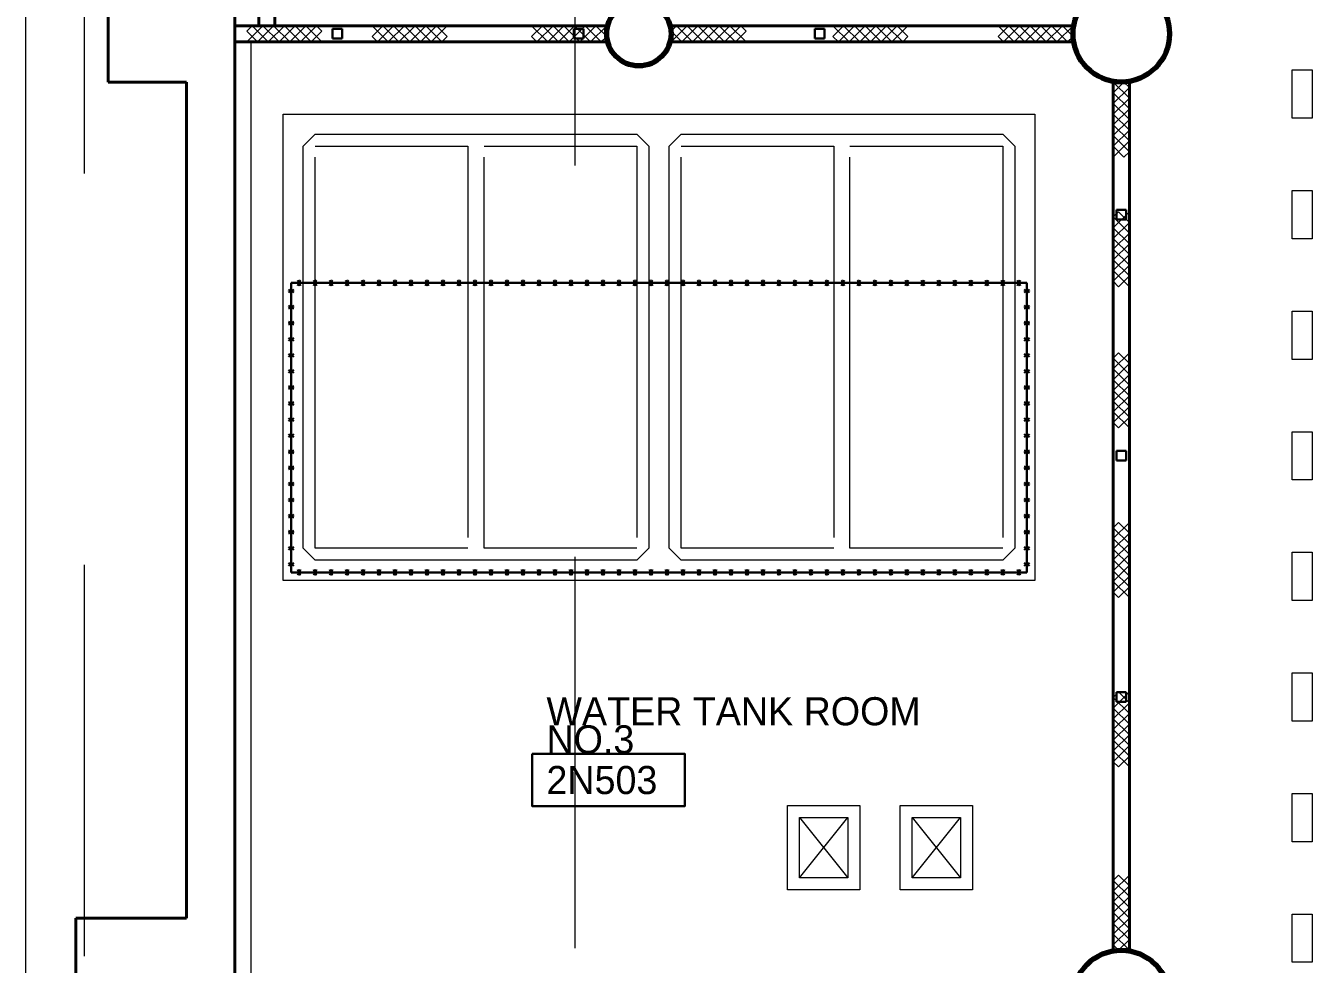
# Model space of a CAD drawing. Header units: metres. Extents: x 1807 to 3745, y 842 to 1968.
# Drawn here: x 3364.38 to 3380.38, y 1620.42 to 1632.1 of the extents above; entities that cross this region are included whole.
import ezdxf
from ezdxf.enums import TextEntityAlignment as Align

# ---------------------------------------------------------------- set-up
doc = ezdxf.new("R2010")
doc.units = ezdxf.units.M
doc.header["$MEASUREMENT"] = 0
doc.linetypes.add('DGN2', pattern=[9.732586, 4.866293, -4.866293])
for name, color, linetype, lineweight in [('Level 1', 7, 'Continuous', 0), ('Level 31', 7, 'Continuous', 0), ('Level 33', 7, 'Continuous', 0), ('TRIRIGA DOOR BOX', 7, 'Continuous', 0)]:
    doc.layers.add(name, color=color, linetype=linetype, lineweight=lineweight)
doc.styles.add('Style-CHAR_FAST_FONT', font='CHAR_FAST_FONT.shx', dxfattribs={"height": 0.2})

msp = doc.modelspace()

# ---------------------------------------------------------------- linework, layer by layer
at = {"layer": 'Level 1', "color": 7, "linetype": 'DGN2', "lineweight": 0}
for p, q in [((3371.21, 1542.766), (3371.21, 1765.49)), ((3367.975, 1630.6), (3369.875, 1630.6)), ((3367.975, 1625.6), (3367.975, 1630.6)), ((3369.875, 1630.6), (3369.875, 1625.6)), ((3370.075, 1630.6), (3371.975, 1630.6)), ((3370.075, 1625.6), (3370.075, 1630.6)), ((3371.975, 1630.6), (3371.975, 1625.6)), ((3372.525, 1630.6), (3374.425, 1630.6)), ((3372.525, 1625.6), (3372.525, 1630.6)), ((3374.425, 1630.6), (3374.425, 1625.6)), ((3374.625, 1630.6), (3376.525, 1630.6)), ((3374.625, 1625.6), (3374.625, 1630.6)), ((3376.525, 1630.6), (3376.525, 1625.6)), ((3369.875, 1625.6), (3367.975, 1625.6)), ((3371.975, 1625.6), (3370.075, 1625.6)), ((3374.425, 1625.6), (3372.525, 1625.6)), ((3376.525, 1625.6), (3374.625, 1625.6))]:
    msp.add_line(p, q, dxfattribs=at)
at = {"layer": 'Level 1', "color": 7, "linetype": 'DGN2', "lineweight": 13}
msp.add_line((3365.1, 1761.65), (3365.1, 1536.741), dxfattribs=at)
at = {"layer": 'Level 1', "color": 7, "linetype": 'Continuous', "lineweight": 13}
for p, q in [((3364.375, 1537.239), (3364.375, 1657.425)), ((3367.575, 1631), (3376.925, 1631)), ((3367.575, 1625.2), (3367.575, 1631)), ((3376.925, 1631), (3376.925, 1625.2)), ((3367.825, 1630.6), (3367.975, 1630.75)), ((3367.975, 1630.75), (3371.975, 1630.75)), ((3371.975, 1630.75), (3372.125, 1630.6)), ((3372.375, 1630.6), (3372.525, 1630.75)), ((3372.525, 1630.75), (3376.525, 1630.75)), ((3376.525, 1630.75), (3376.675, 1630.6)), ((3367.825, 1625.6), (3367.825, 1630.6)), ((3372.125, 1630.6), (3372.125, 1625.6)), ((3372.375, 1625.6), (3372.375, 1630.6)), ((3376.675, 1630.6), (3376.675, 1625.6)), ((3367.975, 1625.45), (3367.825, 1625.6)), ((3372.125, 1625.6), (3371.975, 1625.45)), ((3372.525, 1625.45), (3372.375, 1625.6)), ((3376.675, 1625.6), (3376.525, 1625.45)), ((3371.975, 1625.45), (3367.975, 1625.45)), ((3376.525, 1625.45), (3372.525, 1625.45)), ((3376.925, 1625.2), (3367.575, 1625.2)), ((3374, 1621.5), (3374, 1622.25)), ((3374, 1622.25), (3374.6, 1622.25)), ((3374.6, 1622.25), (3374.6, 1621.5)), ((3375.4, 1621.5), (3375.4, 1622.25)), ((3375.4, 1622.25), (3376, 1622.25)), ((3376, 1622.25), (3376, 1621.5)), ((3374.6, 1621.5), (3374, 1621.5)), ((3376, 1621.5), (3375.4, 1621.5))]:
    msp.add_line(p, q, dxfattribs=at)
at = {"layer": 'Level 1', "color": 7, "linetype": 'Continuous', "lineweight": 40}
for p, q in [((3366.975, 1655.025), (3366.975, 1536.2)), ((3367.275, 1651.9), (3367.275, 1632.1)), ((3367.475, 1651.9), (3367.475, 1632.1)), ((3365.4, 1631.4), (3365.4, 1632.6)), ((3371.6, 1632.1), (3366.975, 1632.1)), ((3371.6, 1631.9), (3371.6, 1632.1)), ((3372.4, 1632.1), (3372.4, 1631.9)), ((3372.4, 1632.1), (3377.4, 1632.1)), ((3377.4, 1632.1), (3377.4, 1631.9)), ((3371.6, 1631.9), (3366.975, 1631.9)), ((3372.4, 1631.9), (3377.4, 1631.9)), ((3365.4, 1631.4), (3366.375, 1631.4)), ((3366.375, 1621), (3366.375, 1631.4)), ((3377.9, 1631.4), (3378.1, 1631.4)), ((3377.9, 1631.4), (3377.9, 1620.6)), ((3378.1, 1631.4), (3378.1, 1620.6)), ((3366.375, 1621), (3365, 1621)), ((3365, 1619), (3365, 1621)), ((3377.9, 1620.6), (3378.1, 1620.6))]:
    msp.add_line(p, q, dxfattribs=at)
at = {"layer": 'Level 1', "color": 7, "linetype": 'Continuous', "lineweight": 0}
for p, q in [((3367.125, 1631.9), (3367.325, 1632.1)), ((3367.192, 1632.1), (3367.125, 1632.033)), ((3367.125, 1632.033), (3367.258, 1631.9)), ((3367.392, 1631.9), (3367.192, 1632.1)), ((3367.258, 1631.9), (3367.458, 1632.1)), ((3367.325, 1632.1), (3367.525, 1631.9)), ((3367.592, 1632.1), (3367.392, 1631.9)), ((3367.458, 1632.1), (3367.658, 1631.9)), ((3367.525, 1631.9), (3367.725, 1632.1)), ((3367.792, 1631.9), (3367.592, 1632.1)), ((3367.658, 1631.9), (3367.858, 1632.1)), ((3367.725, 1632.1), (3367.925, 1631.9)), ((3367.992, 1632.1), (3367.792, 1631.9)), ((3367.858, 1632.1), (3368.058, 1631.9)), ((3367.925, 1631.9), (3368.058, 1632.033)), ((3368.058, 1632.033), (3367.992, 1632.1)), ((3368.817, 1632.1), (3368.684, 1631.967)), ((3368.884, 1631.9), (3368.684, 1632.1)), ((3368.75, 1631.9), (3368.95, 1632.1)), ((3369.017, 1631.9), (3368.817, 1632.1)), ((3369.084, 1632.1), (3368.884, 1631.9)), ((3368.95, 1632.1), (3369.15, 1631.9)), ((3369.217, 1632.1), (3369.017, 1631.9)), ((3369.284, 1631.9), (3369.084, 1632.1)), ((3369.15, 1631.9), (3369.35, 1632.1)), ((3369.417, 1631.9), (3369.217, 1632.1)), ((3369.484, 1632.1), (3369.284, 1631.9)), ((3369.35, 1632.1), (3369.55, 1631.9)), ((3369.617, 1632.1), (3369.417, 1631.9)), ((3369.617, 1631.967), (3369.484, 1632.1)), ((3370.8, 1632.1), (3370.667, 1631.967)), ((3370.867, 1631.9), (3370.667, 1632.1)), ((3370.733, 1631.9), (3370.933, 1632.1)), ((3371, 1631.9), (3370.8, 1632.1)), ((3371.067, 1632.1), (3370.867, 1631.9)), ((3370.933, 1632.1), (3371.133, 1631.9)), ((3371.2, 1632.1), (3371, 1631.9)), ((3371.267, 1631.9), (3371.067, 1632.1)), ((3371.133, 1631.9), (3371.333, 1632.1)), ((3371.4, 1631.9), (3371.2, 1632.1)), ((3371.467, 1632.1), (3371.267, 1631.9)), ((3371.333, 1632.1), (3371.533, 1631.9)), ((3371.6, 1632.1), (3371.4, 1631.9)), ((3371.6, 1631.967), (3371.467, 1632.1)), ((3372.4, 1631.9), (3372.6, 1632.1)), ((3372.467, 1632.1), (3372.4, 1632.033)), ((3372.4, 1632.033), (3372.533, 1631.9)), ((3372.667, 1631.9), (3372.467, 1632.1)), ((3372.533, 1631.9), (3372.733, 1632.1)), ((3372.6, 1632.1), (3372.8, 1631.9)), ((3372.867, 1632.1), (3372.667, 1631.9)), ((3372.733, 1632.1), (3372.933, 1631.9)), ((3372.8, 1631.9), (3373, 1632.1)), ((3373.067, 1631.9), (3372.867, 1632.1)), ((3372.933, 1631.9), (3373.133, 1632.1)), ((3373, 1632.1), (3373.2, 1631.9)), ((3373.267, 1632.1), (3373.067, 1631.9)), ((3373.133, 1632.1), (3373.333, 1631.9)), ((3373.2, 1631.9), (3373.333, 1632.033)), ((3373.333, 1632.033), (3373.267, 1632.1)), ((3374.547, 1632.1), (3374.414, 1631.967)), ((3374.614, 1631.9), (3374.414, 1632.1)), ((3374.481, 1631.9), (3374.681, 1632.1)), ((3374.747, 1631.9), (3374.547, 1632.1)), ((3374.814, 1632.1), (3374.614, 1631.9)), ((3374.681, 1632.1), (3374.881, 1631.9)), ((3374.947, 1632.1), (3374.747, 1631.9)), ((3375.014, 1631.9), (3374.814, 1632.1)), ((3374.881, 1631.9), (3375.081, 1632.1)), ((3375.147, 1631.9), (3374.947, 1632.1)), ((3375.214, 1632.1), (3375.014, 1631.9)), ((3375.081, 1632.1), (3375.281, 1631.9)), ((3375.347, 1632.1), (3375.147, 1631.9)), ((3375.347, 1631.967), (3375.214, 1632.1)), ((3376.6, 1632.1), (3376.467, 1631.967)), ((3376.667, 1631.9), (3376.467, 1632.1)), ((3376.533, 1631.9), (3376.733, 1632.1)), ((3376.8, 1631.9), (3376.6, 1632.1)), ((3376.867, 1632.1), (3376.667, 1631.9)), ((3376.733, 1632.1), (3376.933, 1631.9)), ((3377, 1632.1), (3376.8, 1631.9)), ((3377.067, 1631.9), (3376.867, 1632.1)), ((3376.933, 1631.9), (3377.133, 1632.1)), ((3377.2, 1631.9), (3377, 1632.1)), ((3377.267, 1632.1), (3377.067, 1631.9)), ((3377.133, 1632.1), (3377.333, 1631.9)), ((3377.4, 1632.1), (3377.2, 1631.9)), ((3377.4, 1631.967), (3377.267, 1632.1)), ((3367.175, 1631.9), (3367.175, 1596.15)), ((3368.684, 1631.967), (3368.75, 1631.9)), ((3369.55, 1631.9), (3369.617, 1631.967)), ((3370.667, 1631.967), (3370.733, 1631.9)), ((3371.533, 1631.9), (3371.6, 1631.967)), ((3374.414, 1631.967), (3374.481, 1631.9)), ((3375.281, 1631.9), (3375.347, 1631.967)), ((3376.467, 1631.967), (3376.533, 1631.9)), ((3377.333, 1631.9), (3377.4, 1631.967)), ((3380.125, 1631.55), (3380.375, 1631.55)), ((3380.125, 1630.95), (3380.125, 1631.55)), ((3380.375, 1631.55), (3380.375, 1630.95)), ((3377.9, 1631.4), (3378.1, 1631.2)), ((3378.033, 1631.4), (3377.9, 1631.267)), ((3378.1, 1631.333), (3378.033, 1631.4)), ((3377.9, 1631.133), (3378.1, 1631.333)), ((3377.9, 1631.267), (3378.1, 1631.067)), ((3378.1, 1631.2), (3377.9, 1631)), ((3378.1, 1630.933), (3377.9, 1631.133)), ((3378.1, 1631.067), (3377.9, 1630.867)), ((3377.9, 1631), (3378.1, 1630.8)), ((3377.9, 1630.733), (3378.1, 1630.933)), ((3380.375, 1630.95), (3380.125, 1630.95)), ((3377.9, 1630.867), (3378.1, 1630.667)), ((3378.1, 1630.8), (3377.9, 1630.6)), ((3378.1, 1630.533), (3377.9, 1630.733)), ((3378.1, 1630.667), (3377.9, 1630.467)), ((3377.9, 1630.6), (3378.033, 1630.467)), ((3378.033, 1630.467), (3378.1, 1630.533)), ((3380.125, 1630.05), (3380.375, 1630.05)), ((3380.125, 1629.45), (3380.125, 1630.05)), ((3380.375, 1630.05), (3380.375, 1629.45)), ((3377.967, 1629.787), (3377.9, 1629.721)), ((3377.9, 1629.587), (3378.1, 1629.787)), ((3378.1, 1629.654), (3377.967, 1629.787)), ((3377.9, 1629.721), (3378.1, 1629.521)), ((3377.9, 1629.454), (3378.1, 1629.654)), ((3378.1, 1629.387), (3377.9, 1629.587)), ((3378.1, 1629.521), (3377.9, 1629.321)), ((3378.1, 1629.254), (3377.9, 1629.454)), ((3380.375, 1629.45), (3380.125, 1629.45)), ((3377.9, 1629.187), (3378.1, 1629.387)), ((3377.9, 1629.321), (3378.1, 1629.121)), ((3377.9, 1629.054), (3378.1, 1629.254)), ((3378.1, 1628.987), (3377.9, 1629.187)), ((3378.1, 1629.121), (3377.9, 1628.921)), ((3378.1, 1628.854), (3377.9, 1629.054)), ((3377.967, 1628.854), (3378.1, 1628.987)), ((3377.9, 1628.921), (3377.967, 1628.854)), ((3380.125, 1628.55), (3380.375, 1628.55)), ((3380.125, 1627.95), (3380.125, 1628.55)), ((3380.375, 1628.55), (3380.375, 1627.95)), ((3377.967, 1628.03), (3377.9, 1627.963)), ((3377.9, 1627.83), (3378.1, 1628.03)), ((3378.1, 1627.897), (3377.967, 1628.03)), ((3377.9, 1627.963), (3378.1, 1627.763)), ((3377.9, 1627.697), (3378.1, 1627.897)), ((3380.375, 1627.95), (3380.125, 1627.95)), ((3378.1, 1627.63), (3377.9, 1627.83)), ((3378.1, 1627.763), (3377.9, 1627.563)), ((3378.1, 1627.497), (3377.9, 1627.697)), ((3377.9, 1627.43), (3378.1, 1627.63)), ((3377.9, 1627.563), (3378.1, 1627.363)), ((3377.9, 1627.297), (3378.1, 1627.497)), ((3378.1, 1627.23), (3377.9, 1627.43)), ((3378.1, 1627.363), (3377.9, 1627.163)), ((3378.1, 1627.097), (3377.9, 1627.297)), ((3377.967, 1627.097), (3378.1, 1627.23)), ((3377.9, 1627.163), (3377.967, 1627.097)), ((3380.125, 1627.05), (3380.375, 1627.05)), ((3380.125, 1626.45), (3380.125, 1627.05)), ((3380.375, 1627.05), (3380.375, 1626.45)), ((3380.375, 1626.45), (3380.125, 1626.45)), ((3377.967, 1625.921), (3377.9, 1625.854)), ((3377.9, 1625.721), (3378.1, 1625.921)), ((3378.1, 1625.788), (3377.967, 1625.921)), ((3377.9, 1625.854), (3378.1, 1625.654)), ((3377.9, 1625.588), (3378.1, 1625.788)), ((3378.1, 1625.521), (3377.9, 1625.721)), ((3378.1, 1625.654), (3377.9, 1625.454)), ((3378.1, 1625.388), (3377.9, 1625.588)), ((3377.9, 1625.321), (3378.1, 1625.521)), ((3377.9, 1625.454), (3378.1, 1625.254)), ((3380.125, 1625.55), (3380.375, 1625.55)), ((3380.125, 1624.95), (3380.125, 1625.55)), ((3380.375, 1625.55), (3380.375, 1624.95)), ((3377.9, 1625.188), (3378.1, 1625.388)), ((3378.1, 1625.121), (3377.9, 1625.321)), ((3378.1, 1625.254), (3377.9, 1625.054)), ((3378.1, 1624.988), (3377.9, 1625.188)), ((3377.967, 1624.988), (3378.1, 1625.121)), ((3377.9, 1625.054), (3377.967, 1624.988)), ((3380.375, 1624.95), (3380.125, 1624.95)), ((3380.125, 1624.05), (3380.375, 1624.05)), ((3380.125, 1623.45), (3380.125, 1624.05)), ((3380.375, 1624.05), (3380.375, 1623.45)), ((3377.967, 1623.812), (3377.9, 1623.745)), ((3377.9, 1623.612), (3378.1, 1623.812)), ((3377.9, 1623.745), (3378.1, 1623.545)), ((3378.1, 1623.679), (3377.967, 1623.812)), ((3377.9, 1623.479), (3378.1, 1623.679)), ((3378.1, 1623.412), (3377.9, 1623.612)), ((3378.1, 1623.545), (3377.9, 1623.345)), ((3378.1, 1623.279), (3377.9, 1623.479)), ((3377.9, 1623.212), (3378.1, 1623.412)), ((3380.375, 1623.45), (3380.125, 1623.45)), ((3377.9, 1623.345), (3378.1, 1623.145)), ((3377.9, 1623.079), (3378.1, 1623.279)), ((3378.1, 1623.012), (3377.9, 1623.212)), ((3378.1, 1623.145), (3377.9, 1622.945)), ((3378.1, 1622.879), (3377.9, 1623.079)), ((3377.9, 1622.945), (3377.967, 1622.879)), ((3377.967, 1622.879), (3378.1, 1623.012)), ((3373.85, 1621.35), (3373.85, 1622.4)), ((3373.85, 1622.4), (3374.75, 1622.4)), ((3374.75, 1622.4), (3374.75, 1621.35)), ((3375.25, 1621.35), (3375.25, 1622.4)), ((3375.25, 1622.4), (3376.15, 1622.4)), ((3376.15, 1622.4), (3376.15, 1621.35)), ((3380.125, 1622.55), (3380.375, 1622.55)), ((3380.125, 1621.95), (3380.125, 1622.55)), ((3380.375, 1622.55), (3380.375, 1621.95)), ((3374, 1621.5), (3374.6, 1622.25)), ((3374, 1622.25), (3374.6, 1621.5)), ((3375.4, 1621.5), (3376, 1622.25)), ((3375.4, 1622.25), (3376, 1621.5)), ((3380.375, 1621.95), (3380.125, 1621.95)), ((3377.967, 1621.533), (3377.9, 1621.467)), ((3377.9, 1621.333), (3378.1, 1621.533)), ((3377.9, 1621.467), (3378.1, 1621.267)), ((3378.1, 1621.4), (3377.967, 1621.533)), ((3374.75, 1621.35), (3373.85, 1621.35)), ((3376.15, 1621.35), (3375.25, 1621.35)), ((3377.9, 1621.2), (3378.1, 1621.4)), ((3378.1, 1621.133), (3377.9, 1621.333)), ((3378.1, 1621.267), (3377.9, 1621.067)), ((3378.1, 1621), (3377.9, 1621.2)), ((3377.9, 1620.933), (3378.1, 1621.133)), ((3377.9, 1621.067), (3378.1, 1620.867)), ((3377.9, 1620.8), (3378.1, 1621)), ((3380.125, 1621.05), (3380.375, 1621.05)), ((3380.125, 1620.45), (3380.125, 1621.05)), ((3380.375, 1621.05), (3380.375, 1620.45)), ((3378.1, 1620.733), (3377.9, 1620.933)), ((3378.1, 1620.867), (3377.9, 1620.667)), ((3378.1, 1620.6), (3377.9, 1620.8)), ((3377.9, 1620.667), (3377.967, 1620.6)), ((3377.967, 1620.6), (3378.1, 1620.733)), ((3380.375, 1620.45), (3380.125, 1620.45))]:
    msp.add_line(p, q, dxfattribs=at)
at = {"layer": 'Level 1', "color": 7, "linetype": 'Continuous', "lineweight": 30}
for p, q in [((3368.31, 1632.06), (3368.19, 1632.06)), ((3368.19, 1632.06), (3368.19, 1631.94)), ((3368.31, 1631.94), (3368.31, 1632.06)), ((3371.31, 1632.06), (3371.19, 1632.06)), ((3371.19, 1632.06), (3371.19, 1631.94)), ((3371.31, 1631.94), (3371.31, 1632.06)), ((3374.31, 1632.06), (3374.19, 1632.06)), ((3374.19, 1632.06), (3374.19, 1631.94)), ((3374.31, 1631.94), (3374.31, 1632.06)), ((3368.19, 1631.94), (3368.31, 1631.94)), ((3371.19, 1631.94), (3371.31, 1631.94)), ((3374.19, 1631.94), (3374.31, 1631.94)), ((3378.06, 1629.81), (3377.94, 1629.81)), ((3377.94, 1629.81), (3377.94, 1629.69)), ((3378.06, 1629.69), (3378.06, 1629.81)), ((3377.94, 1629.69), (3378.06, 1629.69)), ((3367.641, 1628.818), (3367.667, 1628.803)), ((3367.667, 1628.803), (3367.683, 1628.803)), ((3367.675, 1628.9), (3376.825, 1628.9)), ((3367.675, 1625.3), (3367.675, 1628.9)), ((3367.683, 1628.803), (3367.709, 1628.818)), ((3367.757, 1628.934), (3367.772, 1628.908)), ((3367.772, 1628.892), (3367.757, 1628.866)), ((3367.772, 1628.908), (3367.772, 1628.892)), ((3367.792, 1628.934), (3367.777, 1628.908)), ((3367.777, 1628.908), (3367.777, 1628.892)), ((3367.777, 1628.892), (3367.792, 1628.866)), ((3367.956, 1628.934), (3367.971, 1628.908)), ((3367.971, 1628.892), (3367.956, 1628.866)), ((3367.971, 1628.908), (3367.971, 1628.892)), ((3367.991, 1628.934), (3367.976, 1628.908)), ((3367.976, 1628.908), (3367.976, 1628.892)), ((3367.976, 1628.892), (3367.991, 1628.866)), ((3368.155, 1628.934), (3368.17, 1628.908)), ((3368.17, 1628.892), (3368.155, 1628.866)), ((3368.17, 1628.908), (3368.17, 1628.892)), ((3368.19, 1628.934), (3368.175, 1628.908)), ((3368.175, 1628.908), (3368.175, 1628.892)), ((3368.175, 1628.892), (3368.19, 1628.866)), ((3368.354, 1628.934), (3368.369, 1628.908)), ((3368.369, 1628.892), (3368.354, 1628.866)), ((3368.369, 1628.908), (3368.369, 1628.892)), ((3368.389, 1628.934), (3368.374, 1628.908)), ((3368.374, 1628.908), (3368.374, 1628.892)), ((3368.374, 1628.892), (3368.389, 1628.866)), ((3368.553, 1628.934), (3368.567, 1628.908)), ((3368.567, 1628.892), (3368.553, 1628.866)), ((3368.567, 1628.908), (3368.567, 1628.892)), ((3368.588, 1628.934), (3368.573, 1628.908)), ((3368.573, 1628.908), (3368.573, 1628.892)), ((3368.573, 1628.892), (3368.588, 1628.866)), ((3368.751, 1628.934), (3368.766, 1628.908)), ((3368.766, 1628.892), (3368.751, 1628.866)), ((3368.766, 1628.908), (3368.766, 1628.892)), ((3368.787, 1628.934), (3368.772, 1628.908)), ((3368.772, 1628.908), (3368.772, 1628.892)), ((3368.772, 1628.892), (3368.787, 1628.866)), ((3368.95, 1628.934), (3368.965, 1628.908)), ((3368.965, 1628.892), (3368.95, 1628.866)), ((3368.965, 1628.908), (3368.965, 1628.892)), ((3368.986, 1628.934), (3368.971, 1628.908)), ((3368.971, 1628.908), (3368.971, 1628.892)), ((3368.971, 1628.892), (3368.986, 1628.866)), ((3369.149, 1628.934), (3369.164, 1628.908)), ((3369.164, 1628.892), (3369.149, 1628.866)), ((3369.164, 1628.908), (3369.164, 1628.892)), ((3369.184, 1628.934), (3369.17, 1628.908)), ((3369.17, 1628.908), (3369.17, 1628.892)), ((3369.17, 1628.892), (3369.184, 1628.866)), ((3369.348, 1628.934), (3369.363, 1628.908)), ((3369.363, 1628.892), (3369.348, 1628.866)), ((3369.363, 1628.908), (3369.363, 1628.892)), ((3369.383, 1628.934), (3369.368, 1628.908)), ((3369.368, 1628.908), (3369.368, 1628.892)), ((3369.368, 1628.892), (3369.383, 1628.866)), ((3369.547, 1628.934), (3369.562, 1628.908)), ((3369.562, 1628.892), (3369.547, 1628.866)), ((3369.562, 1628.908), (3369.562, 1628.892)), ((3369.582, 1628.934), (3369.567, 1628.908)), ((3369.567, 1628.908), (3369.567, 1628.892)), ((3369.567, 1628.892), (3369.582, 1628.866)), ((3369.746, 1628.934), (3369.761, 1628.908)), ((3369.761, 1628.892), (3369.746, 1628.866)), ((3369.761, 1628.908), (3369.761, 1628.892)), ((3369.781, 1628.934), (3369.766, 1628.908)), ((3369.766, 1628.908), (3369.766, 1628.892)), ((3369.766, 1628.892), (3369.781, 1628.866)), ((3369.945, 1628.934), (3369.96, 1628.908)), ((3369.96, 1628.892), (3369.945, 1628.866)), ((3369.96, 1628.908), (3369.96, 1628.892)), ((3369.98, 1628.934), (3369.965, 1628.908)), ((3369.965, 1628.908), (3369.965, 1628.892)), ((3369.965, 1628.892), (3369.98, 1628.866)), ((3370.144, 1628.934), (3370.159, 1628.908)), ((3370.159, 1628.892), (3370.144, 1628.866)), ((3370.159, 1628.908), (3370.159, 1628.892)), ((3370.179, 1628.934), (3370.164, 1628.908)), ((3370.164, 1628.908), (3370.164, 1628.892)), ((3370.164, 1628.892), (3370.179, 1628.866)), ((3370.343, 1628.934), (3370.358, 1628.908)), ((3370.358, 1628.892), (3370.343, 1628.866)), ((3370.358, 1628.908), (3370.358, 1628.892)), ((3370.378, 1628.934), (3370.363, 1628.908)), ((3370.363, 1628.908), (3370.363, 1628.892)), ((3370.363, 1628.892), (3370.378, 1628.866)), ((3370.542, 1628.934), (3370.557, 1628.908)), ((3370.557, 1628.892), (3370.542, 1628.866)), ((3370.557, 1628.908), (3370.557, 1628.892)), ((3370.577, 1628.934), (3370.562, 1628.908)), ((3370.562, 1628.908), (3370.562, 1628.892)), ((3370.562, 1628.892), (3370.577, 1628.866)), ((3370.741, 1628.934), (3370.755, 1628.908)), ((3370.755, 1628.892), (3370.741, 1628.866)), ((3370.755, 1628.908), (3370.755, 1628.892)), ((3370.776, 1628.934), (3370.761, 1628.908)), ((3370.761, 1628.908), (3370.761, 1628.892)), ((3370.761, 1628.892), (3370.776, 1628.866)), ((3370.939, 1628.934), (3370.954, 1628.908)), ((3370.954, 1628.892), (3370.939, 1628.866)), ((3370.954, 1628.908), (3370.954, 1628.892)), ((3370.975, 1628.934), (3370.96, 1628.908)), ((3370.96, 1628.908), (3370.96, 1628.892)), ((3370.96, 1628.892), (3370.975, 1628.866)), ((3371.138, 1628.934), (3371.153, 1628.908)), ((3371.153, 1628.892), (3371.138, 1628.866)), ((3371.153, 1628.908), (3371.153, 1628.892)), ((3371.174, 1628.934), (3371.159, 1628.908)), ((3371.159, 1628.908), (3371.159, 1628.892)), ((3371.159, 1628.892), (3371.174, 1628.866)), ((3371.337, 1628.934), (3371.352, 1628.908)), ((3371.352, 1628.892), (3371.337, 1628.866)), ((3371.352, 1628.908), (3371.352, 1628.892)), ((3371.372, 1628.934), (3371.358, 1628.908)), ((3371.358, 1628.908), (3371.358, 1628.892)), ((3371.358, 1628.892), (3371.372, 1628.866)), ((3371.536, 1628.934), (3371.551, 1628.908)), ((3371.551, 1628.892), (3371.536, 1628.866)), ((3371.551, 1628.908), (3371.551, 1628.892)), ((3371.571, 1628.934), (3371.556, 1628.908)), ((3371.556, 1628.908), (3371.556, 1628.892)), ((3371.556, 1628.892), (3371.571, 1628.866)), ((3371.735, 1628.934), (3371.75, 1628.908)), ((3371.75, 1628.892), (3371.735, 1628.866)), ((3371.75, 1628.908), (3371.75, 1628.892)), ((3371.77, 1628.934), (3371.755, 1628.908)), ((3371.755, 1628.908), (3371.755, 1628.892)), ((3371.755, 1628.892), (3371.77, 1628.866)), ((3371.934, 1628.934), (3371.949, 1628.908)), ((3371.949, 1628.892), (3371.934, 1628.866)), ((3371.949, 1628.908), (3371.949, 1628.892)), ((3371.969, 1628.934), (3371.954, 1628.908)), ((3371.954, 1628.908), (3371.954, 1628.892)), ((3371.954, 1628.892), (3371.969, 1628.866)), ((3372.133, 1628.934), (3372.148, 1628.908)), ((3372.148, 1628.892), (3372.133, 1628.866)), ((3372.148, 1628.908), (3372.148, 1628.892)), ((3372.168, 1628.934), (3372.153, 1628.908)), ((3372.153, 1628.908), (3372.153, 1628.892)), ((3372.153, 1628.892), (3372.168, 1628.866)), ((3372.332, 1628.934), (3372.347, 1628.908)), ((3372.347, 1628.892), (3372.332, 1628.866)), ((3372.347, 1628.908), (3372.347, 1628.892)), ((3372.367, 1628.934), (3372.352, 1628.908)), ((3372.352, 1628.908), (3372.352, 1628.892)), ((3372.352, 1628.892), (3372.367, 1628.866)), ((3372.531, 1628.934), (3372.546, 1628.908)), ((3372.546, 1628.892), (3372.531, 1628.866)), ((3372.546, 1628.908), (3372.546, 1628.892)), ((3372.566, 1628.934), (3372.551, 1628.908)), ((3372.551, 1628.908), (3372.551, 1628.892)), ((3372.551, 1628.892), (3372.566, 1628.866)), ((3372.73, 1628.934), (3372.745, 1628.908)), ((3372.745, 1628.892), (3372.73, 1628.866)), ((3372.745, 1628.908), (3372.745, 1628.892)), ((3372.765, 1628.934), (3372.75, 1628.908)), ((3372.75, 1628.908), (3372.75, 1628.892)), ((3372.75, 1628.892), (3372.765, 1628.866)), ((3372.929, 1628.934), (3372.944, 1628.908)), ((3372.944, 1628.892), (3372.929, 1628.866)), ((3372.944, 1628.908), (3372.944, 1628.892)), ((3372.964, 1628.934), (3372.949, 1628.908)), ((3372.949, 1628.908), (3372.949, 1628.892)), ((3372.949, 1628.892), (3372.964, 1628.866)), ((3373.128, 1628.934), (3373.142, 1628.908)), ((3373.142, 1628.892), (3373.128, 1628.866)), ((3373.142, 1628.908), (3373.142, 1628.892)), ((3373.163, 1628.934), (3373.148, 1628.908)), ((3373.148, 1628.908), (3373.148, 1628.892)), ((3373.148, 1628.892), (3373.163, 1628.866)), ((3373.326, 1628.934), (3373.341, 1628.908)), ((3373.341, 1628.892), (3373.326, 1628.866)), ((3373.341, 1628.908), (3373.341, 1628.892)), ((3373.362, 1628.934), (3373.347, 1628.908)), ((3373.347, 1628.908), (3373.347, 1628.892)), ((3373.347, 1628.892), (3373.362, 1628.866)), ((3373.525, 1628.934), (3373.54, 1628.908)), ((3373.54, 1628.892), (3373.525, 1628.866)), ((3373.54, 1628.908), (3373.54, 1628.892)), ((3373.561, 1628.934), (3373.546, 1628.908)), ((3373.546, 1628.908), (3373.546, 1628.892)), ((3373.546, 1628.892), (3373.561, 1628.866)), ((3373.724, 1628.934), (3373.739, 1628.908)), ((3373.739, 1628.892), (3373.724, 1628.866)), ((3373.739, 1628.908), (3373.739, 1628.892)), ((3373.759, 1628.934), (3373.745, 1628.908)), ((3373.745, 1628.908), (3373.745, 1628.892)), ((3373.745, 1628.892), (3373.759, 1628.866)), ((3373.923, 1628.934), (3373.938, 1628.908)), ((3373.938, 1628.892), (3373.923, 1628.866)), ((3373.938, 1628.908), (3373.938, 1628.892)), ((3373.958, 1628.934), (3373.943, 1628.908)), ((3373.943, 1628.908), (3373.943, 1628.892)), ((3373.943, 1628.892), (3373.958, 1628.866)), ((3374.122, 1628.934), (3374.137, 1628.908)), ((3374.137, 1628.892), (3374.122, 1628.866)), ((3374.137, 1628.908), (3374.137, 1628.892)), ((3374.157, 1628.934), (3374.142, 1628.908)), ((3374.142, 1628.908), (3374.142, 1628.892)), ((3374.142, 1628.892), (3374.157, 1628.866)), ((3374.321, 1628.934), (3374.336, 1628.908)), ((3374.336, 1628.892), (3374.321, 1628.866)), ((3374.336, 1628.908), (3374.336, 1628.892)), ((3374.356, 1628.934), (3374.341, 1628.908)), ((3374.341, 1628.908), (3374.341, 1628.892)), ((3374.341, 1628.892), (3374.356, 1628.866)), ((3374.52, 1628.934), (3374.535, 1628.908)), ((3374.535, 1628.892), (3374.52, 1628.866)), ((3374.535, 1628.908), (3374.535, 1628.892)), ((3374.555, 1628.934), (3374.54, 1628.908)), ((3374.54, 1628.908), (3374.54, 1628.892)), ((3374.54, 1628.892), (3374.555, 1628.866)), ((3374.719, 1628.934), (3374.734, 1628.908)), ((3374.734, 1628.892), (3374.719, 1628.866)), ((3374.734, 1628.908), (3374.734, 1628.892)), ((3374.754, 1628.934), (3374.739, 1628.908)), ((3374.739, 1628.908), (3374.739, 1628.892)), ((3374.739, 1628.892), (3374.754, 1628.866)), ((3374.918, 1628.934), (3374.933, 1628.908)), ((3374.933, 1628.892), (3374.918, 1628.866)), ((3374.933, 1628.908), (3374.933, 1628.892)), ((3374.953, 1628.934), (3374.938, 1628.908)), ((3374.938, 1628.908), (3374.938, 1628.892)), ((3374.938, 1628.892), (3374.953, 1628.866)), ((3375.117, 1628.934), (3375.132, 1628.908)), ((3375.132, 1628.892), (3375.117, 1628.866)), ((3375.132, 1628.908), (3375.132, 1628.892)), ((3375.152, 1628.934), (3375.137, 1628.908)), ((3375.137, 1628.908), (3375.137, 1628.892)), ((3375.137, 1628.892), (3375.152, 1628.866)), ((3375.316, 1628.934), (3375.33, 1628.908)), ((3375.33, 1628.892), (3375.316, 1628.866)), ((3375.33, 1628.908), (3375.33, 1628.892)), ((3375.351, 1628.934), (3375.336, 1628.908)), ((3375.336, 1628.908), (3375.336, 1628.892)), ((3375.336, 1628.892), (3375.351, 1628.866)), ((3375.514, 1628.934), (3375.529, 1628.908)), ((3375.529, 1628.892), (3375.514, 1628.866)), ((3375.529, 1628.908), (3375.529, 1628.892)), ((3375.55, 1628.934), (3375.535, 1628.908)), ((3375.535, 1628.908), (3375.535, 1628.892)), ((3375.535, 1628.892), (3375.55, 1628.866)), ((3375.713, 1628.934), (3375.728, 1628.908)), ((3375.728, 1628.892), (3375.713, 1628.866)), ((3375.728, 1628.908), (3375.728, 1628.892)), ((3375.749, 1628.934), (3375.734, 1628.908)), ((3375.734, 1628.908), (3375.734, 1628.892)), ((3375.734, 1628.892), (3375.749, 1628.866)), ((3375.912, 1628.934), (3375.927, 1628.908)), ((3375.927, 1628.892), (3375.912, 1628.866)), ((3375.927, 1628.908), (3375.927, 1628.892)), ((3375.947, 1628.934), (3375.933, 1628.908)), ((3375.933, 1628.908), (3375.933, 1628.892)), ((3375.933, 1628.892), (3375.947, 1628.866)), ((3376.111, 1628.934), (3376.126, 1628.908)), ((3376.126, 1628.892), (3376.111, 1628.866)), ((3376.126, 1628.908), (3376.126, 1628.892)), ((3376.146, 1628.934), (3376.131, 1628.908)), ((3376.131, 1628.908), (3376.131, 1628.892)), ((3376.131, 1628.892), (3376.146, 1628.866)), ((3376.31, 1628.934), (3376.325, 1628.908)), ((3376.325, 1628.892), (3376.31, 1628.866)), ((3376.325, 1628.908), (3376.325, 1628.892)), ((3376.345, 1628.934), (3376.33, 1628.908)), ((3376.33, 1628.908), (3376.33, 1628.892)), ((3376.33, 1628.892), (3376.345, 1628.866)), ((3376.509, 1628.934), (3376.524, 1628.908)), ((3376.524, 1628.892), (3376.509, 1628.866)), ((3376.524, 1628.908), (3376.524, 1628.892)), ((3376.544, 1628.934), (3376.529, 1628.908)), ((3376.529, 1628.908), (3376.529, 1628.892)), ((3376.529, 1628.892), (3376.544, 1628.866)), ((3376.708, 1628.934), (3376.723, 1628.908)), ((3376.723, 1628.892), (3376.708, 1628.866)), ((3376.723, 1628.908), (3376.723, 1628.892)), ((3376.743, 1628.934), (3376.728, 1628.908)), ((3376.728, 1628.908), (3376.728, 1628.892)), ((3376.728, 1628.892), (3376.743, 1628.866)), ((3376.817, 1628.803), (3376.791, 1628.818)), ((3376.833, 1628.803), (3376.817, 1628.803)), ((3376.825, 1628.9), (3376.825, 1625.3)), ((3376.859, 1628.818), (3376.833, 1628.803)), ((3367.641, 1628.782), (3367.667, 1628.797)), ((3367.667, 1628.797), (3367.683, 1628.797)), ((3367.683, 1628.797), (3367.709, 1628.782)), ((3376.817, 1628.797), (3376.791, 1628.782)), ((3376.833, 1628.797), (3376.817, 1628.797)), ((3376.859, 1628.782), (3376.833, 1628.797)), ((3367.641, 1628.618), (3367.667, 1628.603)), ((3367.641, 1628.582), (3367.667, 1628.597)), ((3367.667, 1628.603), (3367.683, 1628.603)), ((3367.667, 1628.597), (3367.683, 1628.597)), ((3367.683, 1628.603), (3367.709, 1628.618)), ((3367.683, 1628.597), (3367.709, 1628.582)), ((3376.817, 1628.603), (3376.791, 1628.618)), ((3376.817, 1628.597), (3376.791, 1628.582)), ((3376.833, 1628.603), (3376.817, 1628.603)), ((3376.833, 1628.597), (3376.817, 1628.597)), ((3376.859, 1628.618), (3376.833, 1628.603)), ((3376.859, 1628.582), (3376.833, 1628.597)), ((3367.641, 1628.418), (3367.667, 1628.403)), ((3367.641, 1628.382), (3367.667, 1628.397)), ((3367.667, 1628.403), (3367.683, 1628.403)), ((3367.667, 1628.397), (3367.683, 1628.397)), ((3367.683, 1628.403), (3367.709, 1628.418)), ((3367.683, 1628.397), (3367.709, 1628.382)), ((3376.817, 1628.403), (3376.791, 1628.418)), ((3376.817, 1628.397), (3376.791, 1628.382)), ((3376.833, 1628.403), (3376.817, 1628.403)), ((3376.833, 1628.397), (3376.817, 1628.397)), ((3376.859, 1628.418), (3376.833, 1628.403)), ((3376.859, 1628.382), (3376.833, 1628.397)), ((3367.641, 1628.218), (3367.667, 1628.203)), ((3367.641, 1628.182), (3367.667, 1628.197)), ((3367.667, 1628.203), (3367.683, 1628.203)), ((3367.667, 1628.197), (3367.683, 1628.197)), ((3367.683, 1628.203), (3367.709, 1628.218)), ((3367.683, 1628.197), (3367.709, 1628.182)), ((3376.817, 1628.203), (3376.791, 1628.218)), ((3376.817, 1628.197), (3376.791, 1628.182)), ((3376.833, 1628.203), (3376.817, 1628.203)), ((3376.833, 1628.197), (3376.817, 1628.197)), ((3376.859, 1628.218), (3376.833, 1628.203)), ((3376.859, 1628.182), (3376.833, 1628.197)), ((3367.641, 1628.018), (3367.667, 1628.003)), ((3367.667, 1628.003), (3367.683, 1628.003)), ((3367.683, 1628.003), (3367.709, 1628.018)), ((3376.817, 1628.003), (3376.791, 1628.018)), ((3376.833, 1628.003), (3376.817, 1628.003)), ((3376.859, 1628.018), (3376.833, 1628.003)), ((3367.641, 1627.982), (3367.667, 1627.997)), ((3367.667, 1627.997), (3367.683, 1627.997)), ((3367.683, 1627.997), (3367.709, 1627.982)), ((3376.817, 1627.997), (3376.791, 1627.982)), ((3376.833, 1627.997), (3376.817, 1627.997)), ((3376.859, 1627.982), (3376.833, 1627.997)), ((3367.641, 1627.818), (3367.667, 1627.803)), ((3367.641, 1627.782), (3367.667, 1627.797)), ((3367.667, 1627.803), (3367.683, 1627.803)), ((3367.667, 1627.797), (3367.683, 1627.797)), ((3367.683, 1627.803), (3367.709, 1627.818)), ((3367.683, 1627.797), (3367.709, 1627.782)), ((3376.817, 1627.803), (3376.791, 1627.818)), ((3376.817, 1627.797), (3376.791, 1627.782)), ((3376.833, 1627.803), (3376.817, 1627.803)), ((3376.833, 1627.797), (3376.817, 1627.797)), ((3376.859, 1627.818), (3376.833, 1627.803)), ((3376.859, 1627.782), (3376.833, 1627.797)), ((3367.641, 1627.618), (3367.667, 1627.603)), ((3367.641, 1627.582), (3367.667, 1627.597)), ((3367.667, 1627.603), (3367.683, 1627.603)), ((3367.667, 1627.597), (3367.683, 1627.597)), ((3367.683, 1627.603), (3367.709, 1627.618)), ((3367.683, 1627.597), (3367.709, 1627.582)), ((3376.817, 1627.603), (3376.791, 1627.618)), ((3376.817, 1627.597), (3376.791, 1627.582)), ((3376.833, 1627.603), (3376.817, 1627.603)), ((3376.833, 1627.597), (3376.817, 1627.597)), ((3376.859, 1627.618), (3376.833, 1627.603)), ((3376.859, 1627.582), (3376.833, 1627.597)), ((3367.641, 1627.418), (3367.667, 1627.403)), ((3367.641, 1627.382), (3367.667, 1627.397)), ((3367.667, 1627.403), (3367.683, 1627.403)), ((3367.667, 1627.397), (3367.683, 1627.397)), ((3367.683, 1627.403), (3367.709, 1627.418)), ((3367.683, 1627.397), (3367.709, 1627.382)), ((3376.817, 1627.403), (3376.791, 1627.418)), ((3376.817, 1627.397), (3376.791, 1627.382)), ((3376.833, 1627.403), (3376.817, 1627.403)), ((3376.833, 1627.397), (3376.817, 1627.397)), ((3376.859, 1627.418), (3376.833, 1627.403)), ((3376.859, 1627.382), (3376.833, 1627.397)), ((3367.641, 1627.218), (3367.667, 1627.203)), ((3367.667, 1627.203), (3367.683, 1627.203)), ((3367.683, 1627.203), (3367.709, 1627.218)), ((3376.817, 1627.203), (3376.791, 1627.218)), ((3376.833, 1627.203), (3376.817, 1627.203)), ((3376.859, 1627.218), (3376.833, 1627.203)), ((3367.641, 1627.182), (3367.667, 1627.197)), ((3367.667, 1627.197), (3367.683, 1627.197)), ((3367.683, 1627.197), (3367.709, 1627.182)), ((3376.817, 1627.197), (3376.791, 1627.182)), ((3376.833, 1627.197), (3376.817, 1627.197)), ((3376.859, 1627.182), (3376.833, 1627.197)), ((3367.641, 1627.018), (3367.667, 1627.003)), ((3367.641, 1626.982), (3367.667, 1626.997)), ((3367.667, 1627.003), (3367.683, 1627.003)), ((3367.667, 1626.997), (3367.683, 1626.997)), ((3367.683, 1627.003), (3367.709, 1627.018)), ((3367.683, 1626.997), (3367.709, 1626.982)), ((3376.817, 1627.003), (3376.791, 1627.018)), ((3376.817, 1626.997), (3376.791, 1626.982)), ((3376.833, 1627.003), (3376.817, 1627.003)), ((3376.833, 1626.997), (3376.817, 1626.997)), ((3376.859, 1627.018), (3376.833, 1627.003)), ((3376.859, 1626.982), (3376.833, 1626.997)), ((3367.641, 1626.818), (3367.667, 1626.803)), ((3367.641, 1626.782), (3367.667, 1626.797)), ((3367.667, 1626.803), (3367.683, 1626.803)), ((3367.667, 1626.797), (3367.683, 1626.797)), ((3367.683, 1626.803), (3367.709, 1626.818)), ((3367.683, 1626.797), (3367.709, 1626.782)), ((3376.817, 1626.803), (3376.791, 1626.818)), ((3376.817, 1626.797), (3376.791, 1626.782)), ((3376.833, 1626.803), (3376.817, 1626.803)), ((3376.833, 1626.797), (3376.817, 1626.797)), ((3376.859, 1626.818), (3376.833, 1626.803)), ((3376.859, 1626.782), (3376.833, 1626.797)), ((3378.06, 1626.81), (3377.94, 1626.81)), ((3377.94, 1626.81), (3377.94, 1626.69)), ((3378.06, 1626.69), (3378.06, 1626.81)), ((3367.641, 1626.618), (3367.667, 1626.603)), ((3367.641, 1626.582), (3367.667, 1626.597)), ((3367.667, 1626.603), (3367.683, 1626.603)), ((3367.667, 1626.597), (3367.683, 1626.597)), ((3367.683, 1626.603), (3367.709, 1626.618)), ((3367.683, 1626.597), (3367.709, 1626.582)), ((3376.817, 1626.603), (3376.791, 1626.618)), ((3376.817, 1626.597), (3376.791, 1626.582)), ((3376.833, 1626.603), (3376.817, 1626.603)), ((3376.833, 1626.597), (3376.817, 1626.597)), ((3376.859, 1626.618), (3376.833, 1626.603)), ((3376.859, 1626.582), (3376.833, 1626.597)), ((3377.94, 1626.69), (3378.06, 1626.69)), ((3367.641, 1626.418), (3367.667, 1626.403)), ((3367.667, 1626.403), (3367.683, 1626.403)), ((3367.683, 1626.403), (3367.709, 1626.418)), ((3376.817, 1626.403), (3376.791, 1626.418)), ((3376.833, 1626.403), (3376.817, 1626.403)), ((3376.859, 1626.418), (3376.833, 1626.403)), ((3367.641, 1626.382), (3367.667, 1626.397)), ((3367.667, 1626.397), (3367.683, 1626.397)), ((3367.683, 1626.397), (3367.709, 1626.382)), ((3376.817, 1626.397), (3376.791, 1626.382)), ((3376.833, 1626.397), (3376.817, 1626.397)), ((3376.859, 1626.382), (3376.833, 1626.397)), ((3367.641, 1626.218), (3367.667, 1626.203)), ((3367.641, 1626.182), (3367.667, 1626.197)), ((3367.667, 1626.203), (3367.683, 1626.203)), ((3367.667, 1626.197), (3367.683, 1626.197)), ((3367.683, 1626.203), (3367.709, 1626.218)), ((3367.683, 1626.197), (3367.709, 1626.182)), ((3376.817, 1626.203), (3376.791, 1626.218)), ((3376.817, 1626.197), (3376.791, 1626.182)), ((3376.833, 1626.203), (3376.817, 1626.203)), ((3376.833, 1626.197), (3376.817, 1626.197)), ((3376.859, 1626.218), (3376.833, 1626.203)), ((3376.859, 1626.182), (3376.833, 1626.197)), ((3367.641, 1626.018), (3367.667, 1626.003)), ((3367.641, 1625.982), (3367.667, 1625.997)), ((3367.667, 1626.003), (3367.683, 1626.003)), ((3367.667, 1625.997), (3367.683, 1625.997)), ((3367.683, 1626.003), (3367.709, 1626.018)), ((3367.683, 1625.997), (3367.709, 1625.982)), ((3376.817, 1626.003), (3376.791, 1626.018)), ((3376.817, 1625.997), (3376.791, 1625.982)), ((3376.833, 1626.003), (3376.817, 1626.003)), ((3376.833, 1625.997), (3376.817, 1625.997)), ((3376.859, 1626.018), (3376.833, 1626.003)), ((3376.859, 1625.982), (3376.833, 1625.997)), ((3367.641, 1625.818), (3367.667, 1625.803)), ((3367.641, 1625.782), (3367.667, 1625.797)), ((3367.667, 1625.803), (3367.683, 1625.803)), ((3367.667, 1625.797), (3367.683, 1625.797)), ((3367.683, 1625.803), (3367.709, 1625.818)), ((3367.683, 1625.797), (3367.709, 1625.782)), ((3376.817, 1625.803), (3376.791, 1625.818)), ((3376.817, 1625.797), (3376.791, 1625.782)), ((3376.833, 1625.803), (3376.817, 1625.803)), ((3376.833, 1625.797), (3376.817, 1625.797)), ((3376.859, 1625.818), (3376.833, 1625.803)), ((3376.859, 1625.782), (3376.833, 1625.797)), ((3367.641, 1625.618), (3367.667, 1625.603)), ((3367.667, 1625.603), (3367.683, 1625.603)), ((3367.683, 1625.603), (3367.709, 1625.618)), ((3376.817, 1625.603), (3376.791, 1625.618)), ((3376.833, 1625.603), (3376.817, 1625.603)), ((3376.859, 1625.618), (3376.833, 1625.603)), ((3367.641, 1625.582), (3367.667, 1625.597)), ((3367.667, 1625.597), (3367.683, 1625.597)), ((3367.683, 1625.597), (3367.709, 1625.582)), ((3376.817, 1625.597), (3376.791, 1625.582)), ((3376.833, 1625.597), (3376.817, 1625.597)), ((3376.859, 1625.582), (3376.833, 1625.597)), ((3367.641, 1625.418), (3367.667, 1625.403)), ((3367.641, 1625.382), (3367.667, 1625.397)), ((3367.667, 1625.403), (3367.683, 1625.403)), ((3367.667, 1625.397), (3367.683, 1625.397)), ((3376.825, 1625.3), (3367.675, 1625.3)), ((3367.683, 1625.403), (3367.709, 1625.418)), ((3367.683, 1625.397), (3367.709, 1625.382)), ((3367.772, 1625.308), (3367.757, 1625.334)), ((3367.757, 1625.266), (3367.772, 1625.292)), ((3367.772, 1625.292), (3367.772, 1625.308)), ((3367.777, 1625.308), (3367.792, 1625.334)), ((3367.777, 1625.292), (3367.777, 1625.308)), ((3367.792, 1625.266), (3367.777, 1625.292)), ((3367.971, 1625.308), (3367.956, 1625.334)), ((3367.956, 1625.266), (3367.971, 1625.292)), ((3367.971, 1625.292), (3367.971, 1625.308)), ((3367.976, 1625.308), (3367.991, 1625.334)), ((3367.976, 1625.292), (3367.976, 1625.308)), ((3367.991, 1625.266), (3367.976, 1625.292)), ((3368.17, 1625.308), (3368.155, 1625.334)), ((3368.155, 1625.266), (3368.17, 1625.292)), ((3368.17, 1625.292), (3368.17, 1625.308)), ((3368.175, 1625.308), (3368.19, 1625.334)), ((3368.175, 1625.292), (3368.175, 1625.308)), ((3368.19, 1625.266), (3368.175, 1625.292)), ((3368.369, 1625.308), (3368.354, 1625.334)), ((3368.354, 1625.266), (3368.369, 1625.292)), ((3368.369, 1625.292), (3368.369, 1625.308)), ((3368.374, 1625.308), (3368.389, 1625.334)), ((3368.374, 1625.292), (3368.374, 1625.308)), ((3368.389, 1625.266), (3368.374, 1625.292)), ((3368.567, 1625.308), (3368.553, 1625.334)), ((3368.553, 1625.266), (3368.567, 1625.292)), ((3368.567, 1625.292), (3368.567, 1625.308)), ((3368.573, 1625.308), (3368.588, 1625.334)), ((3368.573, 1625.292), (3368.573, 1625.308)), ((3368.588, 1625.266), (3368.573, 1625.292)), ((3368.766, 1625.308), (3368.751, 1625.334)), ((3368.751, 1625.266), (3368.766, 1625.292)), ((3368.766, 1625.292), (3368.766, 1625.308)), ((3368.772, 1625.308), (3368.787, 1625.334)), ((3368.772, 1625.292), (3368.772, 1625.308)), ((3368.787, 1625.266), (3368.772, 1625.292)), ((3368.965, 1625.308), (3368.95, 1625.334)), ((3368.95, 1625.266), (3368.965, 1625.292)), ((3368.965, 1625.292), (3368.965, 1625.308)), ((3368.971, 1625.308), (3368.986, 1625.334)), ((3368.971, 1625.292), (3368.971, 1625.308)), ((3368.986, 1625.266), (3368.971, 1625.292)), ((3369.164, 1625.308), (3369.149, 1625.334)), ((3369.149, 1625.266), (3369.164, 1625.292)), ((3369.164, 1625.292), (3369.164, 1625.308)), ((3369.17, 1625.308), (3369.184, 1625.334)), ((3369.17, 1625.292), (3369.17, 1625.308)), ((3369.184, 1625.266), (3369.17, 1625.292)), ((3369.363, 1625.308), (3369.348, 1625.334)), ((3369.348, 1625.266), (3369.363, 1625.292)), ((3369.363, 1625.292), (3369.363, 1625.308)), ((3369.368, 1625.308), (3369.383, 1625.334)), ((3369.368, 1625.292), (3369.368, 1625.308)), ((3369.383, 1625.266), (3369.368, 1625.292)), ((3369.562, 1625.308), (3369.547, 1625.334)), ((3369.547, 1625.266), (3369.562, 1625.292)), ((3369.562, 1625.292), (3369.562, 1625.308)), ((3369.567, 1625.308), (3369.582, 1625.334)), ((3369.567, 1625.292), (3369.567, 1625.308)), ((3369.582, 1625.266), (3369.567, 1625.292)), ((3369.761, 1625.308), (3369.746, 1625.334)), ((3369.746, 1625.266), (3369.761, 1625.292)), ((3369.761, 1625.292), (3369.761, 1625.308)), ((3369.766, 1625.308), (3369.781, 1625.334)), ((3369.766, 1625.292), (3369.766, 1625.308)), ((3369.781, 1625.266), (3369.766, 1625.292)), ((3369.96, 1625.308), (3369.945, 1625.334)), ((3369.945, 1625.266), (3369.96, 1625.292)), ((3369.96, 1625.292), (3369.96, 1625.308)), ((3369.965, 1625.308), (3369.98, 1625.334)), ((3369.965, 1625.292), (3369.965, 1625.308)), ((3369.98, 1625.266), (3369.965, 1625.292)), ((3370.159, 1625.308), (3370.144, 1625.334)), ((3370.144, 1625.266), (3370.159, 1625.292)), ((3370.159, 1625.292), (3370.159, 1625.308)), ((3370.164, 1625.308), (3370.179, 1625.334)), ((3370.164, 1625.292), (3370.164, 1625.308)), ((3370.179, 1625.266), (3370.164, 1625.292)), ((3370.358, 1625.308), (3370.343, 1625.334)), ((3370.343, 1625.266), (3370.358, 1625.292)), ((3370.358, 1625.292), (3370.358, 1625.308)), ((3370.363, 1625.308), (3370.378, 1625.334)), ((3370.363, 1625.292), (3370.363, 1625.308)), ((3370.378, 1625.266), (3370.363, 1625.292)), ((3370.557, 1625.308), (3370.542, 1625.334)), ((3370.542, 1625.266), (3370.557, 1625.292)), ((3370.557, 1625.292), (3370.557, 1625.308)), ((3370.562, 1625.308), (3370.577, 1625.334)), ((3370.562, 1625.292), (3370.562, 1625.308)), ((3370.577, 1625.266), (3370.562, 1625.292)), ((3370.755, 1625.308), (3370.741, 1625.334)), ((3370.741, 1625.266), (3370.755, 1625.292)), ((3370.755, 1625.292), (3370.755, 1625.308)), ((3370.761, 1625.308), (3370.776, 1625.334)), ((3370.761, 1625.292), (3370.761, 1625.308)), ((3370.776, 1625.266), (3370.761, 1625.292)), ((3370.954, 1625.308), (3370.939, 1625.334)), ((3370.939, 1625.266), (3370.954, 1625.292)), ((3370.954, 1625.292), (3370.954, 1625.308)), ((3370.96, 1625.308), (3370.975, 1625.334)), ((3370.96, 1625.292), (3370.96, 1625.308)), ((3370.975, 1625.266), (3370.96, 1625.292)), ((3371.153, 1625.308), (3371.138, 1625.334)), ((3371.138, 1625.266), (3371.153, 1625.292)), ((3371.153, 1625.292), (3371.153, 1625.308)), ((3371.159, 1625.308), (3371.174, 1625.334)), ((3371.159, 1625.292), (3371.159, 1625.308)), ((3371.174, 1625.266), (3371.159, 1625.292)), ((3371.352, 1625.308), (3371.337, 1625.334)), ((3371.337, 1625.266), (3371.352, 1625.292)), ((3371.352, 1625.292), (3371.352, 1625.308)), ((3371.358, 1625.308), (3371.372, 1625.334)), ((3371.358, 1625.292), (3371.358, 1625.308)), ((3371.372, 1625.266), (3371.358, 1625.292)), ((3371.551, 1625.308), (3371.536, 1625.334)), ((3371.536, 1625.266), (3371.551, 1625.292)), ((3371.551, 1625.292), (3371.551, 1625.308)), ((3371.556, 1625.308), (3371.571, 1625.334)), ((3371.556, 1625.292), (3371.556, 1625.308)), ((3371.571, 1625.266), (3371.556, 1625.292)), ((3371.75, 1625.308), (3371.735, 1625.334)), ((3371.735, 1625.266), (3371.75, 1625.292)), ((3371.75, 1625.292), (3371.75, 1625.308)), ((3371.755, 1625.308), (3371.77, 1625.334)), ((3371.755, 1625.292), (3371.755, 1625.308)), ((3371.77, 1625.266), (3371.755, 1625.292)), ((3371.949, 1625.308), (3371.934, 1625.334)), ((3371.934, 1625.266), (3371.949, 1625.292)), ((3371.949, 1625.292), (3371.949, 1625.308)), ((3371.954, 1625.308), (3371.969, 1625.334)), ((3371.954, 1625.292), (3371.954, 1625.308)), ((3371.969, 1625.266), (3371.954, 1625.292)), ((3372.148, 1625.308), (3372.133, 1625.334)), ((3372.133, 1625.266), (3372.148, 1625.292)), ((3372.148, 1625.292), (3372.148, 1625.308)), ((3372.153, 1625.308), (3372.168, 1625.334)), ((3372.153, 1625.292), (3372.153, 1625.308)), ((3372.168, 1625.266), (3372.153, 1625.292)), ((3372.347, 1625.308), (3372.332, 1625.334)), ((3372.332, 1625.266), (3372.347, 1625.292)), ((3372.347, 1625.292), (3372.347, 1625.308)), ((3372.352, 1625.308), (3372.367, 1625.334)), ((3372.352, 1625.292), (3372.352, 1625.308)), ((3372.367, 1625.266), (3372.352, 1625.292)), ((3372.546, 1625.308), (3372.531, 1625.334)), ((3372.531, 1625.266), (3372.546, 1625.292)), ((3372.546, 1625.292), (3372.546, 1625.308)), ((3372.551, 1625.308), (3372.566, 1625.334)), ((3372.551, 1625.292), (3372.551, 1625.308)), ((3372.566, 1625.266), (3372.551, 1625.292)), ((3372.745, 1625.308), (3372.73, 1625.334)), ((3372.73, 1625.266), (3372.745, 1625.292)), ((3372.745, 1625.292), (3372.745, 1625.308)), ((3372.75, 1625.308), (3372.765, 1625.334)), ((3372.75, 1625.292), (3372.75, 1625.308)), ((3372.765, 1625.266), (3372.75, 1625.292)), ((3372.944, 1625.308), (3372.929, 1625.334)), ((3372.929, 1625.266), (3372.944, 1625.292)), ((3372.944, 1625.292), (3372.944, 1625.308)), ((3372.949, 1625.308), (3372.964, 1625.334)), ((3372.949, 1625.292), (3372.949, 1625.308)), ((3372.964, 1625.266), (3372.949, 1625.292)), ((3373.142, 1625.308), (3373.128, 1625.334)), ((3373.128, 1625.266), (3373.142, 1625.292)), ((3373.142, 1625.292), (3373.142, 1625.308)), ((3373.148, 1625.308), (3373.163, 1625.334)), ((3373.148, 1625.292), (3373.148, 1625.308)), ((3373.163, 1625.266), (3373.148, 1625.292)), ((3373.341, 1625.308), (3373.326, 1625.334)), ((3373.326, 1625.266), (3373.341, 1625.292)), ((3373.341, 1625.292), (3373.341, 1625.308)), ((3373.347, 1625.308), (3373.362, 1625.334)), ((3373.347, 1625.292), (3373.347, 1625.308)), ((3373.362, 1625.266), (3373.347, 1625.292)), ((3373.54, 1625.308), (3373.525, 1625.334)), ((3373.525, 1625.266), (3373.54, 1625.292)), ((3373.54, 1625.292), (3373.54, 1625.308)), ((3373.546, 1625.308), (3373.561, 1625.334)), ((3373.546, 1625.292), (3373.546, 1625.308)), ((3373.561, 1625.266), (3373.546, 1625.292)), ((3373.739, 1625.308), (3373.724, 1625.334)), ((3373.724, 1625.266), (3373.739, 1625.292)), ((3373.739, 1625.292), (3373.739, 1625.308)), ((3373.745, 1625.308), (3373.759, 1625.334)), ((3373.745, 1625.292), (3373.745, 1625.308)), ((3373.759, 1625.266), (3373.745, 1625.292)), ((3373.938, 1625.308), (3373.923, 1625.334)), ((3373.923, 1625.266), (3373.938, 1625.292)), ((3373.938, 1625.292), (3373.938, 1625.308)), ((3373.943, 1625.308), (3373.958, 1625.334)), ((3373.943, 1625.292), (3373.943, 1625.308)), ((3373.958, 1625.266), (3373.943, 1625.292)), ((3374.137, 1625.308), (3374.122, 1625.334)), ((3374.122, 1625.266), (3374.137, 1625.292)), ((3374.137, 1625.292), (3374.137, 1625.308)), ((3374.142, 1625.308), (3374.157, 1625.334)), ((3374.142, 1625.292), (3374.142, 1625.308)), ((3374.157, 1625.266), (3374.142, 1625.292)), ((3374.336, 1625.308), (3374.321, 1625.334)), ((3374.321, 1625.266), (3374.336, 1625.292)), ((3374.336, 1625.292), (3374.336, 1625.308)), ((3374.341, 1625.308), (3374.356, 1625.334)), ((3374.341, 1625.292), (3374.341, 1625.308)), ((3374.356, 1625.266), (3374.341, 1625.292)), ((3374.535, 1625.308), (3374.52, 1625.334)), ((3374.52, 1625.266), (3374.535, 1625.292)), ((3374.535, 1625.292), (3374.535, 1625.308)), ((3374.54, 1625.308), (3374.555, 1625.334)), ((3374.54, 1625.292), (3374.54, 1625.308)), ((3374.555, 1625.266), (3374.54, 1625.292)), ((3374.734, 1625.308), (3374.719, 1625.334)), ((3374.719, 1625.266), (3374.734, 1625.292)), ((3374.734, 1625.292), (3374.734, 1625.308)), ((3374.739, 1625.308), (3374.754, 1625.334)), ((3374.739, 1625.292), (3374.739, 1625.308)), ((3374.754, 1625.266), (3374.739, 1625.292)), ((3374.933, 1625.308), (3374.918, 1625.334)), ((3374.918, 1625.266), (3374.933, 1625.292)), ((3374.933, 1625.292), (3374.933, 1625.308)), ((3374.938, 1625.308), (3374.953, 1625.334)), ((3374.938, 1625.292), (3374.938, 1625.308)), ((3374.953, 1625.266), (3374.938, 1625.292)), ((3375.132, 1625.308), (3375.117, 1625.334)), ((3375.117, 1625.266), (3375.132, 1625.292)), ((3375.132, 1625.292), (3375.132, 1625.308)), ((3375.137, 1625.308), (3375.152, 1625.334)), ((3375.137, 1625.292), (3375.137, 1625.308)), ((3375.152, 1625.266), (3375.137, 1625.292)), ((3375.33, 1625.308), (3375.316, 1625.334)), ((3375.316, 1625.266), (3375.33, 1625.292)), ((3375.33, 1625.292), (3375.33, 1625.308)), ((3375.336, 1625.308), (3375.351, 1625.334)), ((3375.336, 1625.292), (3375.336, 1625.308)), ((3375.351, 1625.266), (3375.336, 1625.292)), ((3375.529, 1625.308), (3375.514, 1625.334)), ((3375.514, 1625.266), (3375.529, 1625.292)), ((3375.529, 1625.292), (3375.529, 1625.308)), ((3375.535, 1625.308), (3375.55, 1625.334)), ((3375.535, 1625.292), (3375.535, 1625.308)), ((3375.55, 1625.266), (3375.535, 1625.292)), ((3375.728, 1625.308), (3375.713, 1625.334)), ((3375.713, 1625.266), (3375.728, 1625.292)), ((3375.728, 1625.292), (3375.728, 1625.308)), ((3375.734, 1625.308), (3375.749, 1625.334)), ((3375.734, 1625.292), (3375.734, 1625.308)), ((3375.749, 1625.266), (3375.734, 1625.292)), ((3375.927, 1625.308), (3375.912, 1625.334)), ((3375.912, 1625.266), (3375.927, 1625.292)), ((3375.927, 1625.292), (3375.927, 1625.308)), ((3375.933, 1625.308), (3375.947, 1625.334)), ((3375.933, 1625.292), (3375.933, 1625.308)), ((3375.947, 1625.266), (3375.933, 1625.292)), ((3376.126, 1625.308), (3376.111, 1625.334)), ((3376.111, 1625.266), (3376.126, 1625.292)), ((3376.126, 1625.292), (3376.126, 1625.308)), ((3376.131, 1625.308), (3376.146, 1625.334)), ((3376.131, 1625.292), (3376.131, 1625.308)), ((3376.146, 1625.266), (3376.131, 1625.292)), ((3376.325, 1625.308), (3376.31, 1625.334)), ((3376.31, 1625.266), (3376.325, 1625.292)), ((3376.325, 1625.292), (3376.325, 1625.308)), ((3376.33, 1625.308), (3376.345, 1625.334)), ((3376.33, 1625.292), (3376.33, 1625.308)), ((3376.345, 1625.266), (3376.33, 1625.292)), ((3376.524, 1625.308), (3376.509, 1625.334)), ((3376.509, 1625.266), (3376.524, 1625.292)), ((3376.524, 1625.292), (3376.524, 1625.308)), ((3376.529, 1625.308), (3376.544, 1625.334)), ((3376.529, 1625.292), (3376.529, 1625.308)), ((3376.544, 1625.266), (3376.529, 1625.292)), ((3376.723, 1625.308), (3376.708, 1625.334)), ((3376.708, 1625.266), (3376.723, 1625.292)), ((3376.723, 1625.292), (3376.723, 1625.308)), ((3376.728, 1625.308), (3376.743, 1625.334)), ((3376.728, 1625.292), (3376.728, 1625.308)), ((3376.743, 1625.266), (3376.728, 1625.292)), ((3376.817, 1625.403), (3376.791, 1625.418)), ((3376.817, 1625.397), (3376.791, 1625.382)), ((3376.833, 1625.403), (3376.817, 1625.403)), ((3376.833, 1625.397), (3376.817, 1625.397)), ((3376.859, 1625.418), (3376.833, 1625.403)), ((3376.859, 1625.382), (3376.833, 1625.397)), ((3378.06, 1623.81), (3377.94, 1623.81)), ((3377.94, 1623.81), (3377.94, 1623.69)), ((3377.94, 1623.69), (3378.06, 1623.69)), ((3378.06, 1623.69), (3378.06, 1623.81))]:
    msp.add_line(p, q, dxfattribs=at)
at = {"layer": 'Level 1', "color": 7, "linetype": 'Continuous', "lineweight": 70}
for centre, radius in [((3378, 1632), 0.6), ((3372, 1632), 0.4), ((3378, 1620), 0.6)]:
    msp.add_circle(centre, radius, dxfattribs=at)
at = {"layer": 'TRIRIGA DOOR BOX', "color": 251, "linetype": 'Continuous', "lineweight": 30, "true_color": 0x555555}
msp.add_lwpolyline([(3370.673, 1623.042), (3372.573, 1623.042), (3372.573, 1622.392), (3370.673, 1622.392)], close=True, dxfattribs=at)

# ---------------------------------------------------------------- texts
at = {"layer": 'Level 31', "color": 7, "linetype": 'Continuous', "lineweight": 30, "insert": (3370.851, 1623.395), "char_height": 0.35, "width": 5.6113, "attachment_point": 4, "line_spacing_factor": 0.6, "style": 'Style-CHAR_FAST_FONT'}
msp.add_mtext('WATER TANK ROOM\\PNO.3\\P', dxfattribs=at)
at = {"layer": 'Level 33', "color": 7, "linetype": 'Continuous', "lineweight": 13, "style": 'Style-CHAR_FAST_FONT'}
msp.add_text('2N503', height=0.35, dxfattribs=at).set_placement((3370.851, 1622.717), align=Align.MIDDLE_LEFT)

doc.saveas('drawing.dxf')
